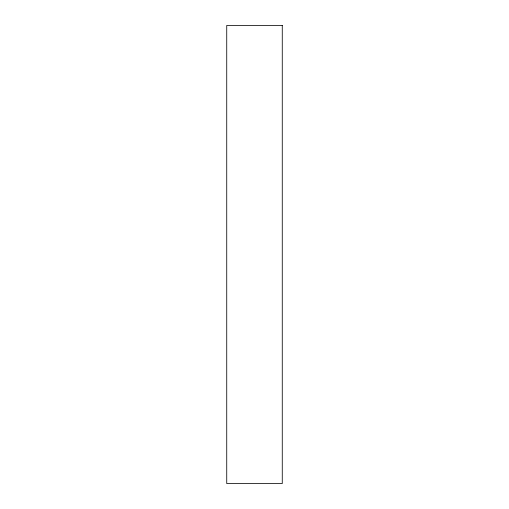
<?xml version="1.0" encoding="UTF-8"?>
<svg xmlns="http://www.w3.org/2000/svg" width="509" height="509" viewBox="0 0 509 509"><rect width="100%" height="100%" fill="white"/><g stroke="black" fill="none" stroke-linecap="round" stroke-linejoin="round"><path stroke-width="0.76" d="M282.266 25.45L226.734 25.45L226.734 483.55L282.266 483.55L282.266 25.45"/></g></svg>
